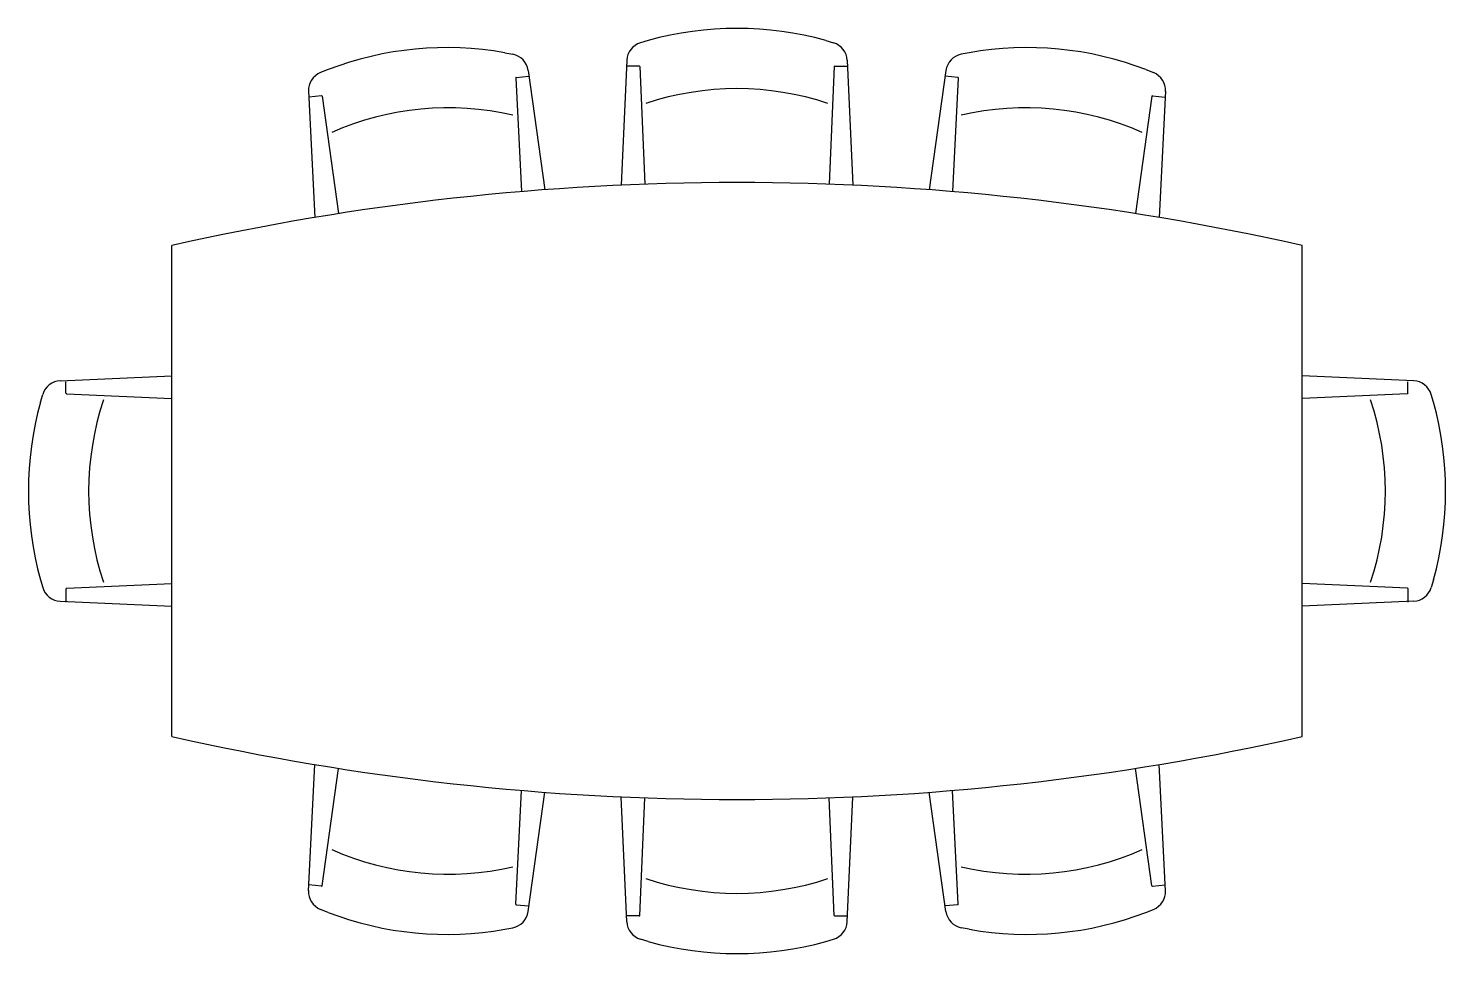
# Model space of a CAD drawing. Extents: x -870.86 to -867.72, y 1820.89 to 1822.93.
import ezdxf

# ---------------------------------------------------------------- set-up
doc = ezdxf.new("R2010")
doc.units = 0
doc.header["$LTSCALE"] = 0.75
doc.layers.get('0').update_dxf_attribs({"linetype": 'CONTINUOUS'})

msp = doc.modelspace()

# ---------------------------------------------------------------- linework, layer by layer
at = {"color": 0}
for p, q in [((-869.4849, 1822.9049), (-869.5022, 1822.8998)), ((-869.0927, 1822.9049), (-869.0754, 1822.8998)), ((-869.8022, 1822.8778), (-869.7844, 1822.8744)), ((-869.5326, 1822.8611), (-869.5448, 1822.5852)), ((-869.0451, 1822.8611), (-869.0329, 1822.5852)), ((-868.7755, 1822.8778), (-868.7932, 1822.8744)), ((-870.1926, 1822.8406), (-870.2093, 1822.8339)), ((-869.7779, 1822.8223), (-869.7651, 1822.5709)), ((-869.7769, 1822.8234), (-869.7488, 1822.8261)), ((-869.7506, 1822.8387), (-869.7136, 1822.575)), ((-869.5049, 1822.8484), (-869.5331, 1822.8484)), ((-869.5039, 1822.8474), (-869.4923, 1822.5873)), ((-869.0738, 1822.8474), (-869.0853, 1822.5873)), ((-869.0727, 1822.8484), (-869.0445, 1822.8484)), ((-868.8271, 1822.8387), (-868.864, 1822.575)), ((-868.8008, 1822.8234), (-868.8288, 1822.8261)), ((-868.7998, 1822.8223), (-868.8125, 1822.5709)), ((-868.3851, 1822.8406), (-868.3683, 1822.8339)), ((-870.2358, 1822.7925), (-870.2217, 1822.5137)), ((-868.3418, 1822.7925), (-868.3559, 1822.5137)), ((-870.2071, 1822.7825), (-870.2352, 1822.7798)), ((-870.206, 1822.7816), (-870.1696, 1822.5222)), ((-868.3717, 1822.7816), (-868.408, 1822.5222)), ((-868.3705, 1822.7825), (-868.3425, 1822.7798)), ((-870.5377, 1821.3666), (-870.5377, 1822.4518)), ((-868.0399, 1821.3666), (-868.0399, 1822.4518)), ((-870.7847, 1822.1529), (-870.5377, 1822.1639)), ((-867.793, 1822.1529), (-868.0399, 1822.1639)), ((-870.772, 1822.1253), (-870.772, 1822.1506)), ((-867.8057, 1822.1253), (-867.8057, 1822.1506)), ((-870.8285, 1822.1053), (-870.8234, 1822.1226)), ((-870.771, 1822.1242), (-870.5377, 1822.1139)), ((-867.8067, 1822.1242), (-868.0399, 1822.1139)), ((-867.7492, 1822.1053), (-867.7543, 1822.1226)), ((-870.8285, 1821.7131), (-870.8234, 1821.6958)), ((-870.772, 1821.6931), (-870.772, 1821.6638)), ((-870.771, 1821.6942), (-870.5377, 1821.7045)), ((-867.8067, 1821.6942), (-868.0399, 1821.7045)), ((-867.8057, 1821.6931), (-867.8057, 1821.6638)), ((-867.7492, 1821.7131), (-867.7543, 1821.6958)), ((-870.7847, 1821.6655), (-870.5377, 1821.6545)), ((-867.793, 1821.6655), (-868.0399, 1821.6545)), ((-870.2358, 1821.0259), (-870.2217, 1821.3046)), ((-870.206, 1821.0368), (-870.1696, 1821.2962)), ((-868.3717, 1821.0368), (-868.408, 1821.2962)), ((-868.3418, 1821.0259), (-868.3559, 1821.3046)), ((-869.7779, 1820.996), (-869.7651, 1821.2475)), ((-869.7506, 1820.9797), (-869.7136, 1821.2434)), ((-869.5326, 1820.9573), (-869.5448, 1821.2332)), ((-869.5039, 1820.971), (-869.4923, 1821.2311)), ((-869.0738, 1820.971), (-869.0853, 1821.2311)), ((-869.0451, 1820.9573), (-869.0329, 1821.2332)), ((-868.8271, 1820.9797), (-868.864, 1821.2434)), ((-868.7998, 1820.996), (-868.8125, 1821.2475)), ((-870.2071, 1821.0359), (-870.2352, 1821.0386)), ((-868.3705, 1821.0359), (-868.3425, 1821.0386)), ((-870.1926, 1820.9778), (-870.2093, 1820.9845)), ((-869.7769, 1820.9949), (-869.7488, 1820.9923)), ((-868.8008, 1820.9949), (-868.8288, 1820.9923)), ((-868.3851, 1820.9778), (-868.3683, 1820.9845)), ((-869.8022, 1820.9406), (-869.7844, 1820.944)), ((-869.5049, 1820.97), (-869.5331, 1820.97)), ((-869.0727, 1820.97), (-869.0445, 1820.97)), ((-868.7755, 1820.9406), (-868.7932, 1820.944)), ((-869.4849, 1820.9134), (-869.5022, 1820.9185)), ((-869.0927, 1820.9134), (-869.0754, 1820.9185))]:
    msp.add_line(p, q, dxfattribs=at)
for centre, radius, start, end in [((-869.2888, 1822.199), 0.7326, 74.4748, 105.5252), ((-869.9304, 1822.1565), 0.7326, 79.915, 110.9655), ((-869.4903, 1822.8592), 0.0423, 106.4199, 177.4596), ((-869.0874, 1822.8592), 0.0423, 2.5404, 73.5801), ((-868.6472, 1822.1565), 0.7326, 69.0345, 100.085), ((-869.7925, 1822.8328), 0.0423, 7.9806, 79.0203), ((-868.7851, 1822.8328), 0.0423, 100.9797, 172.0194), ((-870.1936, 1822.7946), 0.0423, 111.8602, 182.8999), ((-869.7768, 1822.8224), 0.00106, 95.4403, 182.8999), ((-869.5049, 1822.8474), 0.00106, 2.5404, 90), ((-869.0727, 1822.8474), 0.00106, 90, 177.4596), ((-868.8009, 1822.8224), 0.00106, 357.1001, 84.5597), ((-868.3841, 1822.7946), 0.0423, 357.1001, 68.1398), ((-869.2889, 1822.1616), 0.6368, 71.5812, 108.4188), ((-870.207, 1822.7814), 0.00106, 7.9806, 95.4403), ((-868.3706, 1822.7814), 0.00106, 84.5597, 172.0194), ((-869.927, 1822.1192), 0.6368, 77.0215, 113.859), ((-868.6506, 1822.1192), 0.6368, 66.141, 102.9785), ((-869.2888, 1816.9156), 5.6753, 77.2875, 102.7125), ((-870.7828, 1822.1106), 0.0423, 92.5404, 163.5801), ((-867.7949, 1822.1106), 0.0423, 16.4199, 87.4596), ((-870.1226, 1821.9092), 0.7326, 164.4748, 195.5252), ((-870.7709, 1822.1253), 0.00106, 180, 267.4596), ((-870.0851, 1821.9091), 0.6368, 161.5812, 198.4188), ((-868.4925, 1821.9091), 0.6368, 341.5812, 18.4188), ((-867.8067, 1822.1253), 0.00106, 272.5404, 360), ((-868.4551, 1821.9092), 0.7326, 344.4748, 15.5252), ((-870.7828, 1821.7078), 0.0423, 196.4199, 267.4596), ((-870.7709, 1821.6931), 0.00106, 92.5404, 180), ((-867.8067, 1821.6931), 0.00106, 0, 87.4596), ((-867.7949, 1821.7078), 0.0423, 272.5404, 343.5801), ((-869.2888, 1826.9027), 5.6753, 257.2875, 282.7125), ((-869.927, 1821.6992), 0.6368, 246.141, 282.9785), ((-868.6506, 1821.6992), 0.6368, 257.0215, 293.859), ((-870.207, 1821.037), 0.00106, 264.5597, 352.0194), ((-869.2889, 1821.6568), 0.6368, 251.5812, 288.4188), ((-868.3706, 1821.037), 0.00106, 187.9806, 275.4403), ((-870.1936, 1821.0238), 0.0423, 177.1001, 248.1398), ((-868.3841, 1821.0238), 0.0423, 291.8602, 2.8999), ((-869.9304, 1821.6619), 0.7326, 249.0345, 280.085), ((-869.7925, 1820.9856), 0.0423, 280.9797, 352.0194), ((-869.7768, 1820.996), 0.00106, 177.1001, 264.5597), ((-869.5049, 1820.971), 0.00106, 270, 357.4596), ((-869.0727, 1820.971), 0.00106, 182.5404, 270), ((-868.7851, 1820.9856), 0.0423, 187.9806, 259.0203), ((-868.8009, 1820.996), 0.00106, 275.4403, 2.8999), ((-868.6472, 1821.6619), 0.7326, 259.915, 290.9655), ((-869.4903, 1820.9592), 0.0423, 182.5404, 253.5801), ((-869.0874, 1820.9592), 0.0423, 286.4199, 357.4596), ((-869.2888, 1821.6194), 0.7326, 254.4748, 285.5252)]:
    msp.add_arc(centre, radius, start, end, dxfattribs=at)

doc.saveas('drawing.dxf')
